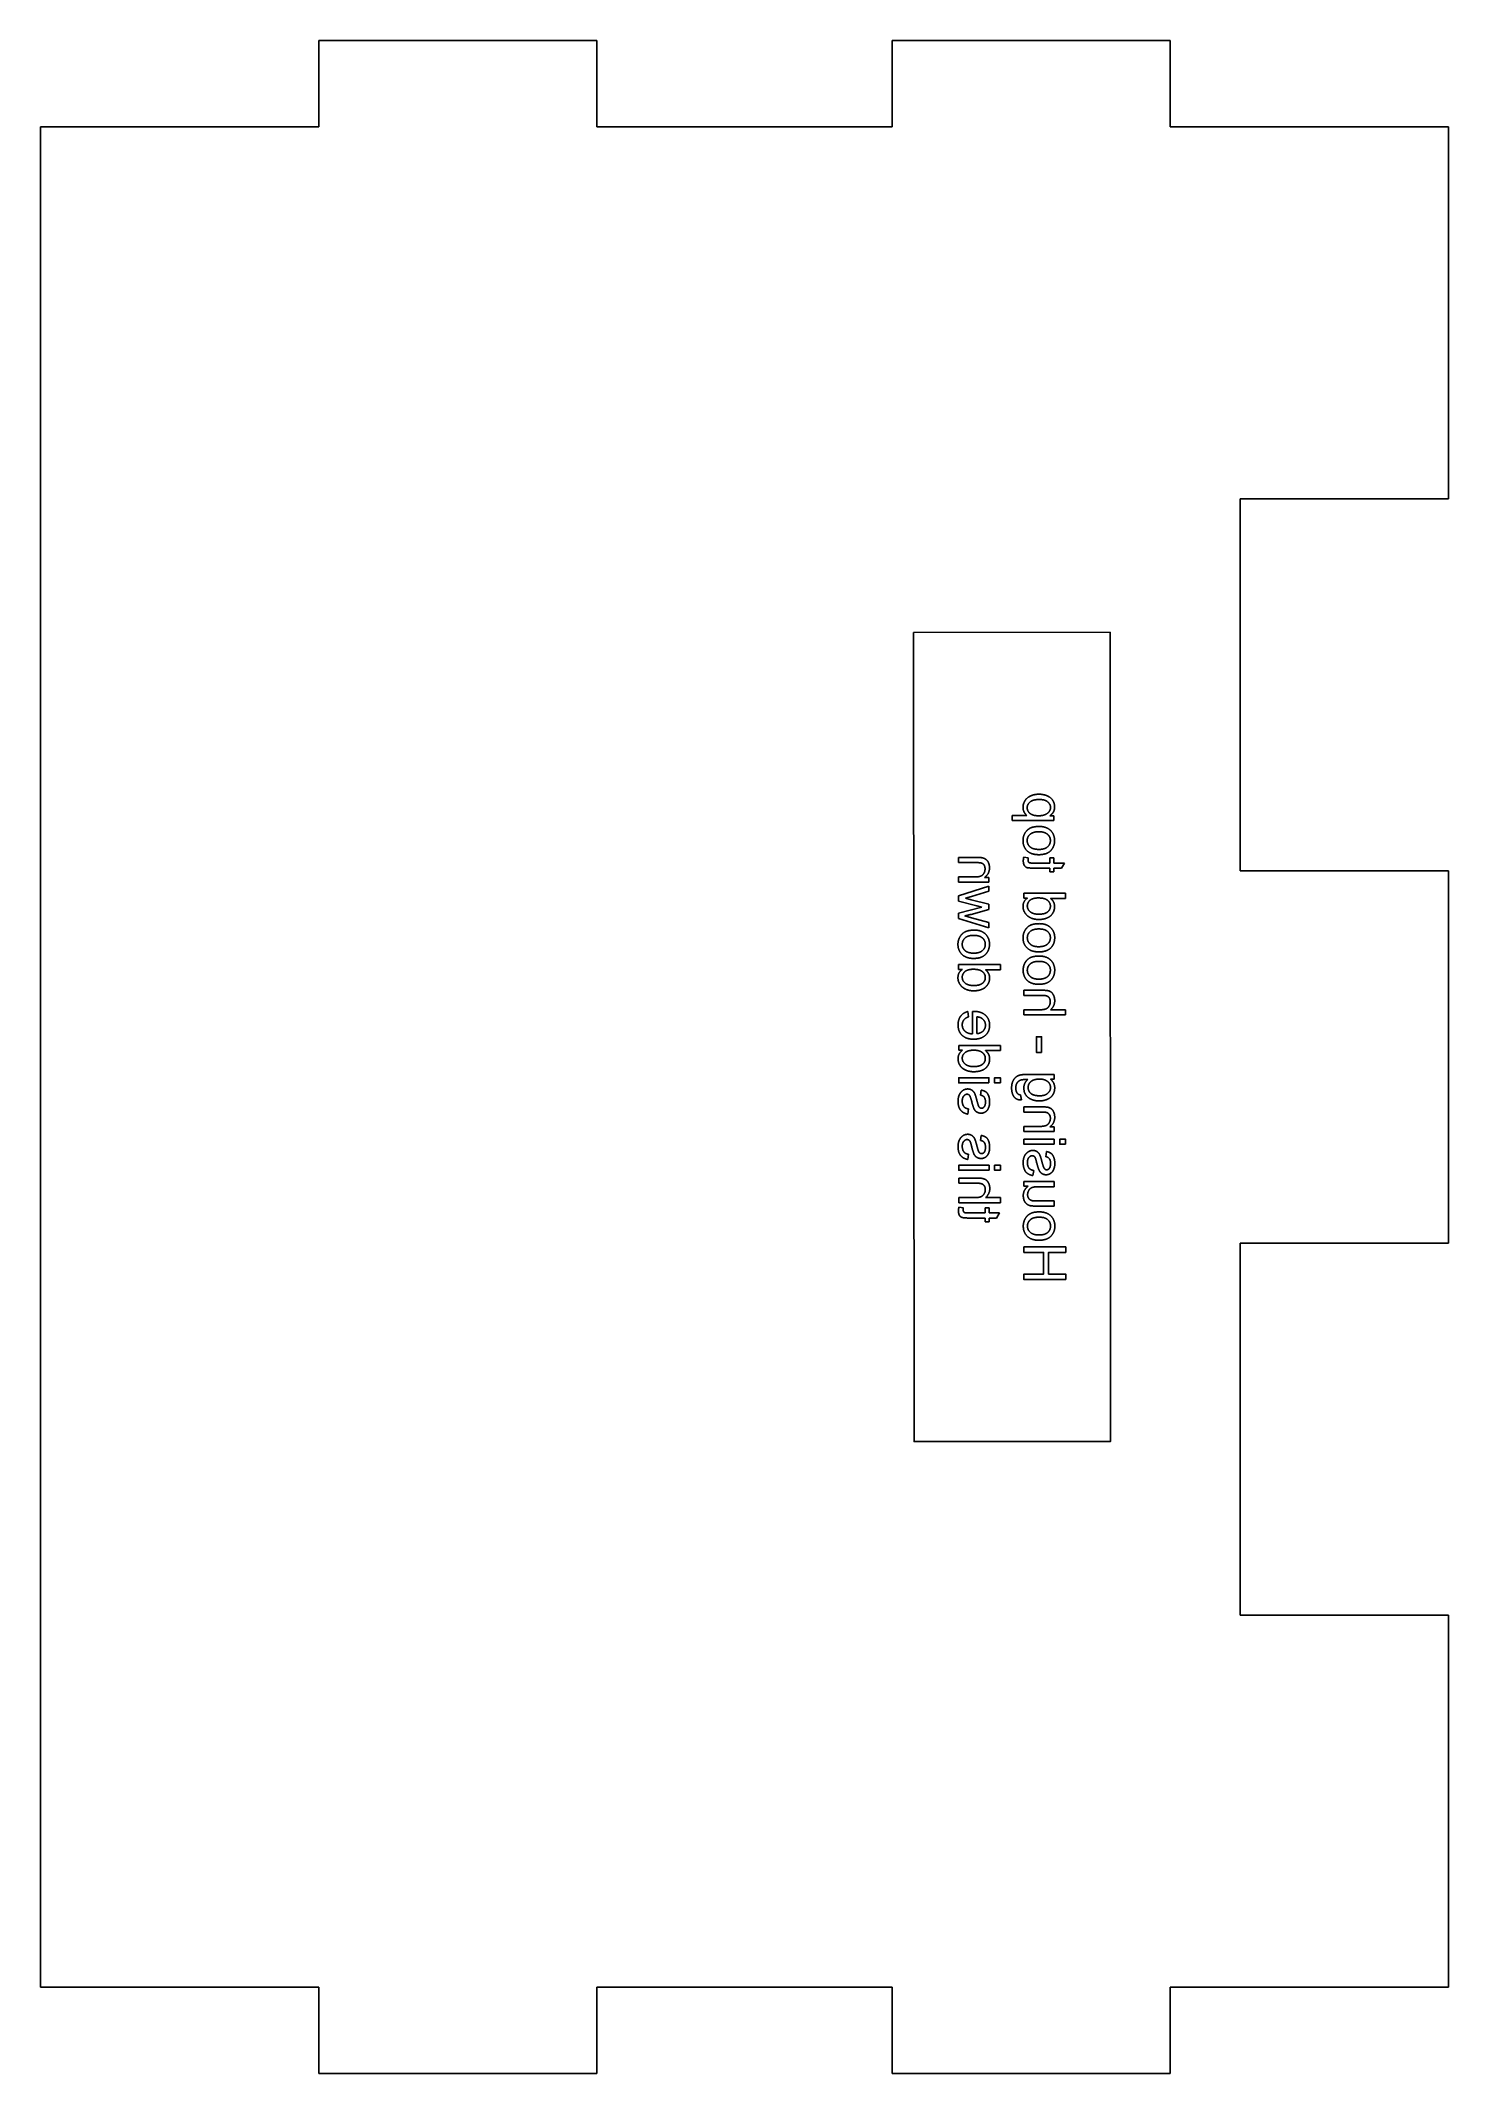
# Model space of a CAD drawing. Header units: millimetres. Extents: x 475 to 576, y 0 to 146.
import ezdxf

# ---------------------------------------------------------------- set-up
doc = ezdxf.new("R2010")
doc.units = ezdxf.units.MM
doc.layers.get('0').update_dxf_attribs({"linetype": 'CONTINUOUS'})

msp = doc.modelspace()

# ---------------------------------------------------------------- linework, layer by layer
for p, q in [((514.98, 146.2), (494.98, 146.2)), ((494.98, 146.2), (494.98, 140)), ((514.98, 140), (514.98, 146.2)), ((556.22, 146.2), (536.22, 146.2)), ((536.22, 146.2), (536.22, 140)), ((556.22, 140), (556.22, 146.2)), ((494.98, 140), (474.98, 140)), ((474.98, 140), (474.98, 6.2)), ((536.22, 140), (514.98, 140)), ((576.22, 140), (556.22, 140)), ((576.22, 113.24), (576.22, 140)), ((561.25, 86.48), (561.25, 113.24)), ((561.25, 113.24), (576.22, 113.24)), ((545.9, 90.48), (544.85, 90.48)), ((544.85, 90.48), (544.85, 90.11)), ((544.85, 90.11), (547.85, 90.12)), ((547.85, 90.45), (547.57, 90.45)), ((547.85, 90.12), (547.85, 90.45)), ((542.33, 87.45), (541, 87.45)), ((541, 87.45), (541, 87.08)), ((541, 87.08), (542.32, 87.08)), ((546.01, 87.42), (545.68, 87.48)), ((547.57, 87.05), (546.3, 87.05)), ((546.32, 86.69), (547.57, 86.69)), ((547.85, 87.42), (547.57, 87.42)), ((547.57, 87.42), (547.57, 87.05)), ((547.57, 86.69), (547.57, 86.42)), ((547.57, 86.42), (547.85, 86.42)), ((547.85, 87.05), (547.85, 87.42)), ((548.61, 87.05), (547.85, 87.05)), ((547.85, 86.42), (547.85, 86.69)), ((547.85, 86.69), (548.39, 86.69)), ((548.39, 86.69), (548.61, 87.05)), ((576.22, 86.48), (561.25, 86.48)), ((576.22, 59.72), (576.22, 86.48)), ((542.19, 86.05), (541, 86.05)), ((541, 86.05), (541, 85.68)), ((541, 85.68), (543.17, 85.68)), ((543.17, 85.38), (541, 84.69)), ((541.92, 84.64), (543.17, 85.02)), ((543.17, 86.02), (542.86, 86.02)), ((543.17, 85.68), (543.17, 86.02)), ((543.17, 85.02), (543.17, 85.38)), ((548.68, 84.88), (545.68, 84.88)), ((545.68, 84.88), (545.68, 84.53)), ((548.68, 84.51), (548.68, 84.88)), ((541, 84.69), (541, 84.31)), ((541, 84.31), (542.3, 83.97)), ((542.67, 83.88), (541, 83.44)), ((541, 83.44), (541, 83.06)), ((541.5, 84.52), (541.92, 84.64)), ((541.91, 84.41), (541.5, 84.52)), ((541.9, 83.36), (543.17, 83.71)), ((543.17, 84.09), (541.91, 84.41)), ((542.3, 83.97), (542.67, 83.88)), ((543.17, 83.71), (543.17, 84.09)), ((545.68, 84.53), (545.96, 84.53)), ((547.61, 84.51), (548.68, 84.51)), ((541, 83.06), (543.17, 82.39)), ((541.92, 83.12), (541.45, 83.25)), ((543.17, 82.77), (541.92, 83.12)), ((543.17, 82.39), (543.17, 82.77)), ((544, 79.75), (541, 79.75)), ((541, 79.75), (541, 79.4)), ((541, 79.4), (541.28, 79.4)), ((542.93, 79.38), (544, 79.38)), ((544, 79.38), (544, 79.75)), ((547.06, 77.9), (545.69, 77.9)), ((545.69, 77.9), (545.69, 77.53)), ((545.69, 77.53), (547.06, 77.53)), ((541.71, 75.99), (541.66, 76.37)), ((542, 76.38), (542, 74.76)), ((546.88, 76.5), (545.69, 76.5)), ((545.69, 76.5), (545.69, 76.13)), ((545.69, 76.13), (548.69, 76.13)), ((548.69, 76.5), (547.61, 76.5)), ((548.69, 76.13), (548.69, 76.5)), ((542.3, 74.78), (542.3, 75.99)), ((544.01, 73.92), (541.01, 73.92)), ((541.01, 73.92), (541.01, 73.58)), ((541.01, 73.58), (541.28, 73.58)), ((542.93, 73.56), (544.01, 73.56)), ((544.01, 73.56), (544.01, 73.92)), ((547.86, 71.85), (545.98, 71.85)), ((547.86, 71.51), (547.86, 71.85)), ((542.62, 70.72), (542.57, 70.36)), ((545.51, 70.01), (545.46, 70.37)), ((547.6, 71.51), (547.86, 71.51)), ((541.66, 68.99), (541.72, 69.36)), ((547.03, 69.51), (545.69, 69.51)), ((545.69, 69.51), (545.69, 69.14)), ((545.69, 69.14), (547.01, 69.14)), ((542.62, 67.46), (542.57, 67.1)), ((546.88, 68.11), (545.69, 68.11)), ((545.69, 68.11), (545.69, 67.75)), ((545.69, 67.75), (547.87, 67.75)), ((547.87, 68.08), (547.56, 68.08)), ((547.87, 67.75), (547.87, 68.08)), ((541.66, 65.73), (541.72, 66.1)), ((547.31, 66.3), (547.26, 65.93)), ((542.39, 64.39), (541.01, 64.39)), ((541.01, 64.39), (541.01, 64.02)), ((546.34, 64.57), (546.4, 64.94)), ((541.01, 64.02), (542.39, 64.02)), ((542.2, 62.99), (541.01, 62.99)), ((541.01, 62.99), (541.01, 62.62)), ((544.01, 62.99), (542.94, 62.99)), ((544.01, 62.62), (544.01, 62.99)), ((547.87, 64.14), (545.69, 64.14)), ((545.69, 64.14), (545.7, 63.81)), ((545.7, 63.81), (546.01, 63.81)), ((546.7, 63.77), (547.87, 63.77)), ((547.87, 63.77), (547.87, 64.14)), ((541.01, 62.62), (544.01, 62.62)), ((541.34, 62.26), (541.02, 62.31)), ((542.9, 61.89), (541.63, 61.89)), ((541.65, 61.52), (542.9, 61.52)), ((543.19, 62.26), (542.9, 62.26)), ((542.9, 62.26), (542.9, 61.89)), ((542.9, 61.52), (542.9, 61.25)), ((543.19, 61.89), (543.19, 62.26)), ((543.95, 61.89), (543.19, 61.89)), ((543.19, 61.25), (543.19, 61.52)), ((543.19, 61.52), (543.73, 61.52)), ((543.73, 61.52), (543.95, 61.89)), ((546.52, 62.38), (547.87, 62.38)), ((547.87, 62.75), (546.66, 62.75)), ((547.87, 62.38), (547.87, 62.75)), ((542.9, 61.25), (543.19, 61.25)), ((561.25, 32.96), (561.25, 59.72)), ((561.25, 59.72), (576.22, 59.72)), ((576.22, 32.96), (561.25, 32.96)), ((576.22, 6.2), (576.22, 32.96)), ((474.98, 6.2), (494.98, 6.2)), ((494.98, 6.2), (494.98, 0)), ((514.98, 0), (514.98, 6.2)), ((514.98, 6.2), (536.22, 6.2)), ((536.22, 6.2), (536.22, 0)), ((556.22, 0), (556.22, 6.2)), ((556.22, 6.2), (576.22, 6.2)), ((494.98, 0), (514.98, 0)), ((536.22, 0), (556.22, 0))]:
    msp.add_line(p, q)
for points in [[(537.76, 103.64), (537.8, 45.44), (551.93, 45.45), (551.89, 103.65)], [(546.96, 73.43), (546.59, 73.43), (546.59, 74.56), (546.96, 74.56)], [(543.18, 71.24), (541.01, 71.24), (541.01, 71.61), (543.18, 71.61)], [(544.01, 71.24), (543.58, 71.24), (543.58, 71.61), (544.01, 71.61)], [(547.87, 66.82), (545.69, 66.82), (545.69, 67.18), (547.87, 67.19)], [(548.69, 66.82), (548.27, 66.82), (548.27, 67.19), (548.69, 67.19)], [(543.19, 64.95), (541.01, 64.95), (541.01, 65.32), (543.19, 65.32)], [(544.01, 64.95), (543.59, 64.95), (543.59, 65.32), (544.01, 65.32)], [(548.7, 57.09), (545.7, 57.09), (545.7, 57.49), (547.11, 57.49), (547.11, 59.05), (545.7, 59.05), (545.7, 59.44), (548.7, 59.44), (548.7, 59.05), (547.47, 59.05), (547.47, 57.49), (548.7, 57.49)]]:
    msp.add_lwpolyline(points, close=True)
for points in [[(545.77, 91.53), (545.63, 91.31), (545.63, 91.05)], [(545.63, 91.05), (545.63, 90.87), (545.71, 90.72)], [(545.71, 90.72), (545.78, 90.58), (545.9, 90.48)], [(546.18, 91.88), (545.91, 91.76), (545.77, 91.53)], [(545.93, 91.03), (545.93, 91.27), (546.14, 91.45)], [(546.13, 90.62), (545.93, 90.79), (545.93, 91.03)], [(546.14, 91.45), (546.35, 91.62), (546.78, 91.62)], [(546.78, 92), (546.45, 92), (546.18, 91.88)], [(547.35, 91.89), (547.09, 92), (546.78, 92)], [(546.78, 91.62), (547.2, 91.63), (547.4, 91.45)], [(547.76, 91.57), (547.61, 91.79), (547.35, 91.89)], [(547.61, 91.05), (547.61, 90.81), (547.39, 90.63)], [(547.4, 91.45), (547.61, 91.28), (547.61, 91.05)], [(547.57, 90.45), (547.73, 90.57), (547.82, 90.72)], [(547.9, 91.08), (547.9, 91.36), (547.76, 91.57)], [(547.82, 90.72), (547.9, 90.87), (547.9, 91.08)], [(545.76, 89.19), (545.63, 88.95), (545.63, 88.67)], [(546.14, 89.56), (545.9, 89.43), (545.76, 89.19)], [(546.75, 90.45), (546.33, 90.45), (546.13, 90.62)], [(546.8, 89.68), (546.38, 89.68), (546.14, 89.56)], [(546.14, 89.12), (546.35, 89.3), (546.78, 89.3)], [(547.39, 90.63), (547.17, 90.45), (546.75, 90.45)], [(546.78, 89.3), (547.18, 89.3), (547.39, 89.12)], [(547.61, 89.4), (547.31, 89.68), (546.8, 89.68)], [(547.9, 88.67), (547.9, 89.11), (547.61, 89.4)], [(545.63, 88.67), (545.63, 88.21), (545.92, 87.93)], [(545.92, 87.93), (546.22, 87.65), (546.77, 87.65)], [(545.93, 88.67), (545.93, 88.94), (546.14, 89.12)], [(546.14, 88.21), (545.93, 88.39), (545.93, 88.67)], [(546.77, 88.03), (546.35, 88.03), (546.14, 88.21)], [(547.39, 88.21), (547.18, 88.03), (546.77, 88.03)], [(546.77, 87.65), (547.37, 87.65), (547.66, 87.98)], [(547.39, 89.12), (547.6, 88.94), (547.6, 88.67)], [(547.6, 88.67), (547.6, 88.39), (547.39, 88.21)], [(547.66, 87.98), (547.9, 88.26), (547.9, 88.67)], [(542.32, 87.08), (542.55, 87.08), (542.66, 87.04)], [(542.69, 87.43), (542.59, 87.45), (542.33, 87.45)], [(542.66, 87.04), (542.77, 87), (542.84, 86.89)], [(542.96, 87.31), (542.85, 87.4), (542.69, 87.43)], [(542.9, 86.63), (542.9, 86.39), (542.75, 86.22)], [(542.84, 86.89), (542.9, 86.78), (542.9, 86.63)], [(542.86, 86.02), (543.22, 86.26), (543.22, 86.71)], [(543.15, 87.07), (543.08, 87.23), (542.96, 87.31)], [(543.22, 86.71), (543.22, 86.9), (543.15, 87.07)], [(545.68, 87.48), (545.65, 87.32), (545.65, 87.2)], [(545.65, 87.2), (545.65, 87), (545.72, 86.89)], [(545.72, 86.89), (545.78, 86.78), (545.88, 86.73)], [(545.88, 86.73), (545.99, 86.69), (546.32, 86.69)], [(546, 87.26), (546, 87.32), (546.01, 87.42)], [(546.02, 87.14), (546, 87.18), (546, 87.26)], [(546.09, 87.07), (546.05, 87.09), (546.02, 87.14)], [(546.3, 87.05), (546.14, 87.05), (546.09, 87.07)], [(542.75, 86.22), (542.6, 86.05), (542.19, 86.05)], [(541.45, 83.25), (541.49, 83.26), (541.9, 83.36)], [(545.96, 84.53), (545.63, 84.33), (545.63, 83.93)], [(545.63, 83.93), (545.63, 83.67), (545.78, 83.45)], [(545.78, 83.45), (545.92, 83.23), (546.18, 83.11)], [(545.94, 83.96), (545.94, 84.2), (546.13, 84.37)], [(546.14, 83.55), (545.94, 83.72), (545.94, 83.96)], [(546.13, 84.37), (546.33, 84.54), (546.74, 84.54)], [(546.77, 83.37), (546.35, 83.37), (546.14, 83.55)], [(546.74, 84.54), (547.18, 84.54), (547.39, 84.37)], [(547.4, 83.53), (547.2, 83.37), (546.77, 83.37)], [(547.36, 83.1), (547.62, 83.21), (547.76, 83.43)], [(547.39, 84.37), (547.6, 84.2), (547.6, 83.95)], [(547.6, 83.95), (547.6, 83.7), (547.4, 83.53)], [(547.82, 84.26), (547.74, 84.41), (547.61, 84.51)], [(547.76, 83.43), (547.9, 83.64), (547.9, 83.91)], [(547.9, 83.91), (547.9, 84.11), (547.82, 84.26)], [(541.46, 82.1), (541.22, 81.97), (541.09, 81.73)], [(542.12, 82.23), (541.7, 82.22), (541.46, 82.1)], [(542.93, 81.94), (542.64, 82.23), (542.12, 82.23)], [(543.22, 81.21), (543.22, 81.66), (542.93, 81.94)], [(545.77, 82.2), (545.63, 81.96), (545.63, 81.67)], [(546.14, 82.57), (545.9, 82.44), (545.77, 82.2)], [(545.94, 81.67), (545.94, 81.95), (546.15, 82.13)], [(546.8, 82.69), (546.38, 82.69), (546.14, 82.57)], [(546.15, 82.13), (546.35, 82.31), (546.78, 82.31)], [(546.18, 83.11), (546.43, 82.99), (546.77, 82.99)], [(546.77, 82.99), (547.09, 82.99), (547.36, 83.1)], [(546.78, 82.31), (547.19, 82.31), (547.39, 82.13)], [(547.61, 82.41), (547.32, 82.69), (546.8, 82.69)], [(547.39, 82.13), (547.6, 81.95), (547.6, 81.68)], [(547.91, 81.68), (547.91, 82.12), (547.61, 82.41)], [(541.09, 81.73), (540.95, 81.49), (540.95, 81.21)], [(540.95, 81.21), (540.95, 80.75), (541.25, 80.47)], [(541.25, 80.47), (541.54, 80.19), (542.09, 80.19)], [(541.26, 81.21), (541.26, 81.48), (541.46, 81.66)], [(541.46, 80.75), (541.26, 80.93), (541.26, 81.21)], [(541.46, 81.66), (541.67, 81.85), (542.1, 81.85)], [(542.09, 80.57), (541.67, 80.57), (541.46, 80.75)], [(542.71, 80.75), (542.51, 80.57), (542.09, 80.57)], [(542.09, 80.19), (542.69, 80.19), (542.98, 80.53)], [(542.1, 81.85), (542.5, 81.85), (542.71, 81.66)], [(542.71, 81.66), (542.92, 81.48), (542.92, 81.21)], [(542.92, 81.21), (542.92, 80.93), (542.71, 80.75)], [(542.98, 80.53), (543.22, 80.81), (543.22, 81.21)], [(545.63, 81.67), (545.63, 81.22), (545.93, 80.94)], [(545.93, 80.94), (546.22, 80.66), (546.77, 80.66)], [(546.15, 81.22), (545.94, 81.4), (545.94, 81.67)], [(546.77, 81.03), (546.35, 81.03), (546.15, 81.22)], [(547.39, 81.22), (547.19, 81.04), (546.77, 81.03)], [(546.77, 80.66), (547.37, 80.66), (547.67, 80.99)], [(547.6, 81.68), (547.6, 81.4), (547.39, 81.22)], [(547.67, 80.99), (547.91, 81.27), (547.91, 81.68)], [(541.28, 79.4), (540.95, 79.2), (540.95, 78.8)], [(541.26, 78.83), (541.26, 79.07), (541.45, 79.24)], [(541.45, 79.24), (541.65, 79.41), (542.06, 79.41)], [(542.06, 79.41), (542.5, 79.41), (542.71, 79.24)], [(542.71, 79.24), (542.92, 79.07), (542.92, 78.82)], [(543.14, 79.13), (543.06, 79.28), (542.93, 79.38)], [(543.23, 78.78), (543.23, 78.98), (543.14, 79.13)], [(545.77, 79.87), (545.64, 79.63), (545.64, 79.34)], [(545.64, 79.34), (545.64, 78.89), (545.93, 78.61)], [(546.14, 80.24), (545.9, 80.11), (545.77, 79.87)], [(545.94, 79.34), (545.94, 79.62), (546.15, 79.8)], [(546.15, 78.89), (545.94, 79.07), (545.94, 79.34)], [(546.8, 80.36), (546.38, 80.36), (546.14, 80.24)], [(546.15, 79.8), (546.36, 79.98), (546.78, 79.98)], [(546.78, 79.98), (547.19, 79.98), (547.39, 79.8)], [(547.61, 80.08), (547.32, 80.36), (546.8, 80.36)], [(547.39, 79.8), (547.6, 79.62), (547.6, 79.35)], [(547.6, 79.35), (547.6, 79.07), (547.4, 78.89)], [(547.91, 79.35), (547.91, 79.79), (547.61, 80.08)], [(547.67, 78.66), (547.91, 78.94), (547.91, 79.35)], [(540.95, 78.8), (540.95, 78.54), (541.1, 78.32)], [(541.1, 78.32), (541.24, 78.1), (541.5, 77.98)], [(541.46, 78.42), (541.26, 78.59), (541.26, 78.83)], [(542.09, 78.24), (541.67, 78.24), (541.46, 78.42)], [(541.5, 77.98), (541.76, 77.86), (542.09, 77.86)], [(542.72, 78.41), (542.52, 78.24), (542.09, 78.24)], [(542.09, 77.86), (542.41, 77.86), (542.68, 77.97)], [(542.68, 77.97), (542.94, 78.08), (543.08, 78.3)], [(542.92, 78.82), (542.92, 78.57), (542.72, 78.41)], [(543.08, 78.3), (543.23, 78.51), (543.23, 78.78)], [(545.93, 78.61), (546.22, 78.33), (546.77, 78.33)], [(546.77, 78.7), (546.35, 78.7), (546.15, 78.89)], [(547.4, 78.89), (547.19, 78.7), (546.77, 78.7)], [(546.77, 78.33), (547.38, 78.33), (547.67, 78.66)], [(547.55, 77.83), (547.38, 77.9), (547.06, 77.9)], [(547.06, 77.53), (547.34, 77.53), (547.47, 77.41)], [(547.81, 77.57), (547.72, 77.75), (547.55, 77.83)], [(547.91, 77.15), (547.91, 77.39), (547.81, 77.57)], [(541.14, 76.03), (540.96, 75.79), (540.96, 75.41)], [(541.66, 76.37), (541.32, 76.28), (541.14, 76.03)], [(542.1, 76.38), (542.06, 76.38), (542, 76.38)], [(542.93, 76.1), (542.63, 76.38), (542.1, 76.38)], [(543.23, 75.39), (543.23, 75.83), (542.93, 76.1)], [(547.28, 76.56), (547.13, 76.5), (546.88, 76.5)], [(547.51, 76.77), (547.42, 76.62), (547.28, 76.56)], [(547.47, 77.41), (547.59, 77.29), (547.59, 77.08)], [(547.59, 77.08), (547.59, 76.91), (547.51, 76.77)], [(547.61, 76.5), (547.91, 76.76), (547.91, 77.15)], [(540.96, 75.41), (540.96, 74.94), (541.25, 74.66)], [(541.25, 74.66), (541.54, 74.38), (542.07, 74.38)], [(541.26, 75.41), (541.26, 75.62), (541.37, 75.76)], [(541.45, 74.96), (541.26, 75.14), (541.26, 75.41)], [(541.37, 75.76), (541.47, 75.9), (541.71, 75.99)], [(542, 74.76), (541.64, 74.78), (541.45, 74.96)], [(542.07, 74.38), (542.62, 74.38), (542.93, 74.66)], [(542.3, 75.99), (542.57, 75.97), (542.71, 75.85)], [(542.76, 74.97), (542.59, 74.8), (542.3, 74.78)], [(542.71, 75.85), (542.92, 75.68), (542.93, 75.4)], [(542.93, 75.4), (542.93, 75.14), (542.76, 74.97)], [(542.93, 74.66), (543.23, 74.94), (543.23, 75.39)], [(541.28, 73.58), (540.96, 73.37), (540.96, 72.97)], [(541.26, 73.01), (541.26, 73.25), (541.46, 73.42)], [(541.46, 73.42), (541.66, 73.58), (542.06, 73.59)], [(542.06, 73.59), (542.51, 73.59), (542.72, 73.41)], [(542.72, 73.41), (542.92, 73.24), (542.92, 72.99)], [(543.15, 73.31), (543.06, 73.46), (542.93, 73.56)], [(543.23, 72.96), (543.23, 73.15), (543.15, 73.31)], [(540.96, 72.97), (540.96, 72.71), (541.1, 72.49)], [(541.1, 72.49), (541.24, 72.27), (541.5, 72.16)], [(541.47, 72.59), (541.26, 72.77), (541.26, 73.01)], [(542.09, 72.41), (541.67, 72.41), (541.47, 72.59)], [(541.5, 72.16), (541.76, 72.04), (542.09, 72.04)], [(542.72, 72.58), (542.52, 72.41), (542.09, 72.41)], [(542.09, 72.04), (542.42, 72.04), (542.68, 72.14)], [(542.68, 72.14), (542.95, 72.25), (543.09, 72.47)], [(542.92, 72.99), (542.92, 72.74), (542.72, 72.58)], [(543.09, 72.47), (543.23, 72.69), (543.23, 72.96)], [(545.27, 71.75), (545.05, 71.64), (544.93, 71.42)], [(545.98, 71.85), (545.48, 71.85), (545.27, 71.75)], [(541.05, 70.38), (540.96, 70.18), (540.96, 69.92)], [(541.3, 70.69), (541.14, 70.58), (541.05, 70.38)], [(541.26, 69.92), (541.26, 70.18), (541.37, 70.3)], [(541.65, 70.8), (541.46, 70.8), (541.3, 70.69)], [(541.37, 70.3), (541.47, 70.42), (541.61, 70.42)], [(541.61, 70.42), (541.73, 70.42), (541.8, 70.31)], [(541.96, 70.71), (541.84, 70.8), (541.65, 70.8)], [(541.8, 70.31), (541.85, 70.24), (541.93, 69.94)], [(542.16, 70.47), (542.09, 70.62), (541.96, 70.71)], [(542.33, 69.92), (542.22, 70.32), (542.16, 70.47)], [(542.57, 70.36), (542.74, 70.33), (542.83, 70.22)], [(542.96, 70.59), (542.83, 70.68), (542.62, 70.72)], [(542.83, 70.22), (542.93, 70.1), (542.93, 69.88)], [(543.16, 70.31), (543.08, 70.5), (542.96, 70.59)], [(543.23, 69.86), (543.23, 70.11), (543.16, 70.31)], [(544.93, 71.42), (544.81, 71.19), (544.81, 70.87)], [(544.81, 70.87), (544.81, 70.48), (544.98, 70.24)], [(544.98, 70.24), (545.16, 70), (545.51, 70.01)], [(545.11, 70.87), (545.11, 71.12), (545.22, 71.26)], [(545.22, 70.49), (545.11, 70.63), (545.11, 70.87)], [(545.22, 71.26), (545.32, 71.4), (545.5, 71.45)], [(545.46, 70.37), (545.29, 70.39), (545.22, 70.49)], [(545.5, 71.45), (545.61, 71.48), (545.97, 71.48)], [(545.97, 71.48), (545.69, 71.23), (545.69, 70.87)], [(545.69, 70.87), (545.69, 70.43), (546.01, 70.18)], [(546, 70.91), (546, 71.16), (546.19, 71.33)], [(546.19, 70.48), (546, 70.65), (546, 70.91)], [(546.01, 70.18), (546.34, 69.94), (546.79, 69.94)], [(546.19, 71.33), (546.39, 71.51), (546.8, 71.51)], [(546.82, 70.31), (546.39, 70.31), (546.19, 70.48)], [(546.8, 71.51), (547.2, 71.51), (547.41, 71.33)], [(547.41, 70.49), (547.21, 70.31), (546.82, 70.31)], [(547.36, 70.05), (547.63, 70.16), (547.77, 70.37)], [(547.41, 71.33), (547.61, 71.15), (547.61, 70.9)], [(547.61, 70.9), (547.61, 70.66), (547.41, 70.49)], [(547.91, 70.88), (547.91, 71.26), (547.6, 71.51)], [(547.77, 70.37), (547.91, 70.59), (547.91, 70.88)], [(540.96, 69.92), (540.96, 69.5), (541.14, 69.28)], [(541.14, 69.28), (541.31, 69.06), (541.66, 68.99)], [(541.38, 69.53), (541.26, 69.67), (541.26, 69.92)], [(541.72, 69.36), (541.5, 69.39), (541.38, 69.53)], [(541.93, 69.94), (542.03, 69.53), (542.11, 69.37)], [(542.11, 69.37), (542.18, 69.22), (542.31, 69.14)], [(542.31, 69.14), (542.45, 69.06), (542.61, 69.06)], [(542.42, 69.6), (542.4, 69.65), (542.33, 69.92)], [(542.52, 69.46), (542.46, 69.5), (542.42, 69.6)], [(542.65, 69.41), (542.58, 69.41), (542.52, 69.46)], [(542.61, 69.06), (542.75, 69.06), (542.87, 69.12)], [(542.84, 69.52), (542.76, 69.41), (542.65, 69.41)], [(542.93, 69.88), (542.93, 69.63), (542.84, 69.52)], [(542.87, 69.12), (543, 69.19), (543.08, 69.3)], [(543.08, 69.3), (543.14, 69.39), (543.19, 69.54)], [(543.19, 69.54), (543.23, 69.69), (543.23, 69.86)], [(546.79, 69.94), (547.1, 69.94), (547.36, 70.05)], [(547.01, 69.14), (547.24, 69.14), (547.35, 69.1)], [(547.39, 69.49), (547.28, 69.51), (547.03, 69.51)], [(547.35, 69.1), (547.46, 69.06), (547.53, 68.95)], [(547.66, 69.38), (547.54, 69.46), (547.39, 69.49)], [(547.53, 68.95), (547.6, 68.84), (547.6, 68.69)], [(547.56, 68.08), (547.91, 68.32), (547.91, 68.77)], [(547.84, 69.13), (547.77, 69.3), (547.66, 69.38)], [(547.91, 68.77), (547.91, 68.97), (547.84, 69.13)], [(541.3, 67.43), (541.14, 67.32), (541.05, 67.12)], [(541.65, 67.54), (541.46, 67.54), (541.3, 67.43)], [(541.96, 67.45), (541.84, 67.54), (541.65, 67.54)], [(542.16, 67.21), (542.09, 67.36), (541.96, 67.45)], [(542.96, 67.33), (542.83, 67.42), (542.62, 67.46)], [(543.16, 67.05), (543.09, 67.24), (542.96, 67.33)], [(547.45, 68.29), (547.3, 68.11), (546.88, 68.11)], [(547.6, 68.69), (547.6, 68.46), (547.45, 68.29)], [(541.05, 67.12), (540.96, 66.92), (540.96, 66.66)], [(540.96, 66.66), (540.96, 66.24), (541.14, 66.02)], [(541.14, 66.02), (541.31, 65.8), (541.66, 65.73)], [(541.26, 66.66), (541.26, 66.92), (541.37, 67.04)], [(541.38, 66.27), (541.27, 66.41), (541.26, 66.66)], [(541.37, 67.04), (541.47, 67.16), (541.61, 67.16)], [(541.72, 66.1), (541.5, 66.13), (541.38, 66.27)], [(541.61, 67.16), (541.74, 67.16), (541.81, 67.05)], [(541.81, 67.05), (541.86, 66.98), (541.93, 66.68)], [(541.93, 66.68), (542.03, 66.27), (542.11, 66.11)], [(542.11, 66.11), (542.18, 65.96), (542.32, 65.88)], [(542.33, 66.66), (542.22, 67.06), (542.16, 67.21)], [(542.32, 65.88), (542.45, 65.8), (542.61, 65.8)], [(542.42, 66.34), (542.4, 66.39), (542.33, 66.66)], [(542.52, 66.2), (542.46, 66.24), (542.42, 66.34)], [(542.65, 66.15), (542.58, 66.15), (542.52, 66.2)], [(542.57, 67.1), (542.74, 67.07), (542.84, 66.96)], [(542.61, 65.8), (542.75, 65.8), (542.88, 65.86)], [(542.85, 66.26), (542.76, 66.15), (542.65, 66.15)], [(542.84, 66.96), (542.93, 66.84), (542.93, 66.62)], [(542.93, 66.62), (542.93, 66.37), (542.85, 66.26)], [(542.88, 65.86), (543, 65.93), (543.08, 66.04)], [(543.08, 66.04), (543.15, 66.13), (543.19, 66.28)], [(543.23, 66.6), (543.23, 66.85), (543.16, 67.05)], [(543.19, 66.28), (543.23, 66.43), (543.23, 66.6)], [(545.73, 65.96), (545.64, 65.76), (545.64, 65.5)], [(545.99, 66.27), (545.82, 66.16), (545.73, 65.96)], [(545.95, 65.5), (545.95, 65.75), (546.05, 65.87)], [(546.33, 66.38), (546.15, 66.38), (545.99, 66.27)], [(546.05, 65.87), (546.15, 66), (546.29, 66)], [(546.29, 66), (546.42, 66), (546.49, 65.89)], [(546.65, 66.29), (546.52, 66.38), (546.33, 66.38)], [(546.49, 65.89), (546.54, 65.81), (546.61, 65.51)], [(546.84, 66.05), (546.77, 66.2), (546.65, 66.29)], [(547.01, 65.5), (546.91, 65.89), (546.84, 66.05)], [(547.26, 65.93), (547.42, 65.91), (547.52, 65.79)], [(547.64, 66.17), (547.52, 66.26), (547.31, 66.3)], [(547.52, 65.79), (547.61, 65.68), (547.61, 65.46)], [(547.84, 65.88), (547.77, 66.08), (547.64, 66.17)], [(547.92, 65.43), (547.92, 65.69), (547.84, 65.88)], [(542.88, 64.31), (542.71, 64.39), (542.39, 64.39)], [(545.64, 65.5), (545.65, 65.08), (545.82, 64.85)], [(545.82, 64.85), (546, 64.63), (546.34, 64.57)], [(546.06, 65.11), (545.95, 65.25), (545.95, 65.5)], [(546.4, 64.94), (546.18, 64.97), (546.06, 65.11)], [(546.61, 65.51), (546.72, 65.11), (546.79, 64.95)], [(546.79, 64.95), (546.87, 64.79), (547, 64.71)], [(547, 64.71), (547.13, 64.63), (547.29, 64.63)], [(547.11, 65.18), (547.09, 65.23), (547.01, 65.5)], [(547.2, 65.03), (547.15, 65.08), (547.11, 65.18)], [(547.33, 64.99), (547.26, 64.99), (547.2, 65.03)], [(547.29, 64.63), (547.44, 64.63), (547.56, 64.7)], [(547.53, 65.1), (547.45, 64.99), (547.33, 64.99)], [(547.61, 65.46), (547.61, 65.21), (547.53, 65.1)], [(547.56, 64.7), (547.68, 64.77), (547.77, 64.88)], [(547.77, 64.88), (547.83, 64.97), (547.87, 65.12)], [(547.87, 65.12), (547.92, 65.26), (547.92, 65.43)], [(542.6, 63.05), (542.46, 62.99), (542.2, 62.99)], [(542.39, 64.02), (542.67, 64.02), (542.79, 63.9)], [(542.83, 63.26), (542.75, 63.11), (542.6, 63.05)], [(542.79, 63.9), (542.92, 63.78), (542.92, 63.56)], [(542.92, 63.56), (542.92, 63.4), (542.83, 63.26)], [(543.14, 64.06), (543.04, 64.24), (542.88, 64.31)], [(542.94, 62.99), (543.24, 63.25), (543.24, 63.64)], [(543.24, 63.64), (543.24, 63.88), (543.14, 64.06)], [(546.01, 63.81), (545.65, 63.56), (545.65, 63.12)], [(545.65, 63.12), (545.65, 62.93), (545.72, 62.76)], [(545.96, 63.2), (545.96, 63.36), (546.05, 63.51)], [(546.05, 62.92), (545.96, 63.03), (545.96, 63.2)], [(546.05, 63.51), (546.13, 63.65), (546.28, 63.71)], [(546.27, 62.77), (546.13, 62.81), (546.05, 62.92)], [(546.28, 63.71), (546.43, 63.77), (546.7, 63.77)], [(541.02, 62.31), (540.99, 62.16), (540.99, 62.03)], [(540.99, 62.03), (540.99, 61.83), (541.05, 61.72)], [(541.05, 61.72), (541.11, 61.61), (541.22, 61.57)], [(541.22, 61.57), (541.32, 61.52), (541.65, 61.52)], [(541.33, 62.1), (541.33, 62.16), (541.34, 62.26)], [(541.36, 61.97), (541.33, 62.02), (541.33, 62.1)], [(541.43, 61.91), (541.38, 61.93), (541.36, 61.97)], [(541.63, 61.89), (541.47, 61.89), (541.43, 61.91)], [(545.78, 61.46), (545.65, 61.22), (545.65, 60.94)], [(545.72, 62.76), (545.79, 62.6), (545.91, 62.52)], [(546.15, 61.83), (545.91, 61.7), (545.78, 61.46)], [(545.91, 62.52), (546.02, 62.43), (546.18, 62.4)], [(546.81, 61.96), (546.39, 61.96), (546.15, 61.83)], [(546.16, 61.4), (546.37, 61.58), (546.8, 61.58)], [(546.18, 62.4), (546.29, 62.38), (546.52, 62.38)], [(546.66, 62.75), (546.38, 62.75), (546.27, 62.77)], [(546.8, 61.58), (547.2, 61.58), (547.41, 61.4)], [(547.63, 61.67), (547.33, 61.96), (546.81, 61.96)], [(547.92, 60.94), (547.92, 61.39), (547.63, 61.67)], [(545.65, 60.94), (545.65, 60.48), (545.94, 60.2)], [(545.94, 60.2), (546.23, 59.92), (546.78, 59.92)], [(545.95, 60.94), (545.95, 61.21), (546.16, 61.4)], [(546.16, 60.48), (545.95, 60.66), (545.95, 60.94)], [(546.78, 60.3), (546.37, 60.3), (546.16, 60.48)], [(547.41, 60.48), (547.2, 60.3), (546.78, 60.3)], [(546.78, 59.92), (547.39, 59.92), (547.68, 60.26)], [(547.41, 61.4), (547.61, 61.21), (547.61, 60.94)], [(547.61, 60.94), (547.61, 60.66), (547.41, 60.48)], [(547.68, 60.26), (547.92, 60.54), (547.92, 60.94)]]:
    msp.add_open_spline(points, degree=2)

doc.saveas('drawing.dxf')
